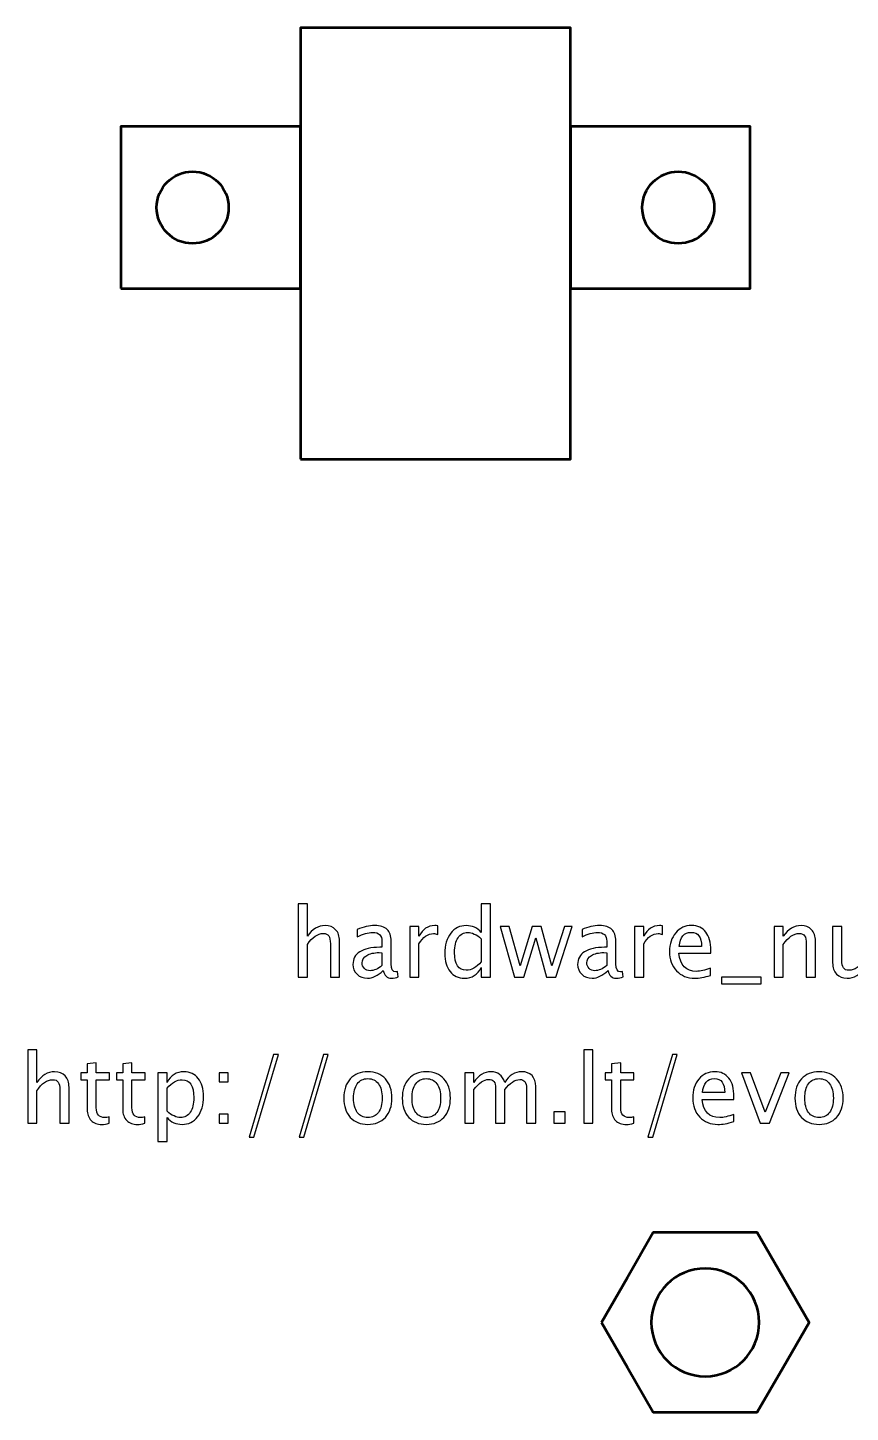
# Model space of a CAD drawing. Header units: centimetres. Extents: x -27.7 to 27.6, y -20.2 to 43.3.
# Drawn here: x -3.77 to 0.81, y 19 to 26.7 of the extents above; entities that cross this region are included whole.
import ezdxf

# ---------------------------------------------------------------- set-up
doc = ezdxf.new("R2010")
doc.units = ezdxf.units.CM
doc.header["$MEASUREMENT"] = 0
doc.layers.add('Layer 1', color=7, linetype='Continuous')

msp = doc.modelspace()

# ---------------------------------------------------------------- linework, layer by layer
at = {"layer": 'Layer 1', "lineweight": 53}
for points in [[(-2.25, 24.3), (-0.75, 24.3), (-0.75, 26.7), (-2.25, 26.7), (-2.25, 24.3)], [(-3.25, 25.25), (-2.25, 25.25), (-2.25, 26.15), (-3.25, 26.15), (-3.25, 25.25)], [(-0.75, 25.25), (0.25, 25.25), (0.25, 26.15), (-0.75, 26.15), (-0.75, 25.25)]]:
    msp.add_lwpolyline(points, close=True, dxfattribs=at)
for centre in [(-2.84995, 25.69995), (-0.14995, 25.69995)]:
    msp.add_ellipse(centre, major_axis=(0, 0.20005), ratio=1, dxfattribs=at)
at = {"layer": 'Layer 1'}
for points, knots in [([(-2.26297, 21.42044), (-2.26297, 21.42044), (-2.26297, 21.82843), (-2.26297, 21.82843), (-2.26297, 21.82843), (-2.26297, 21.82843), (-2.21217, 21.82843), (-2.21217, 21.82843), (-2.21217, 21.82843), (-2.21217, 21.82843), (-2.21217, 21.64789), (-2.21217, 21.64789), (-2.21217, 21.64789), (-2.18527, 21.68714), (-2.15228, 21.70672), (-2.1133, 21.70672), (-2.1133, 21.70672), (-2.08878, 21.70672), (-2.06929, 21.69905), (-2.05492, 21.68361), (-2.05492, 21.68361), (-2.04054, 21.66827), (-2.03331, 21.64754), (-2.03331, 21.62161), (-2.03331, 21.62161), (-2.03331, 21.62161), (-2.03331, 21.42044), (-2.03331, 21.42044), (-2.03331, 21.42044), (-2.03331, 21.42044), (-2.08411, 21.42044), (-2.08411, 21.42044), (-2.08411, 21.42044), (-2.08411, 21.42044), (-2.08411, 21.60503), (-2.08411, 21.60503), (-2.08411, 21.60503), (-2.08411, 21.62585), (-2.0872, 21.64066), (-2.09328, 21.64948), (-2.09328, 21.64948), (-2.09946, 21.65839), (-2.1096, 21.6628), (-2.1238, 21.6628), (-2.1238, 21.6628), (-2.15502, 21.6628), (-2.18448, 21.64243), (-2.21217, 21.60168), (-2.21217, 21.60168), (-2.21217, 21.60168), (-2.21217, 21.42044), (-2.21217, 21.42044), (-2.21217, 21.42044), (-2.21217, 21.42044), (-2.26297, 21.42044), (-2.26297, 21.42044)], [0, 0, 0, 0, 0.0666667, 0.0666667, 0.0666667, 0.0666667, 0.1333333, 0.1333333, 0.1333333, 0.1333333, 0.2, 0.2, 0.2, 0.2, 0.2666667, 0.2666667, 0.2666667, 0.2666667, 0.3333333, 0.3333333, 0.3333333, 0.3333333, 0.4, 0.4, 0.4, 0.4, 0.4666667, 0.4666667, 0.4666667, 0.4666667, 0.5333333, 0.5333333, 0.5333333, 0.5333333, 0.6, 0.6, 0.6, 0.6, 0.6666667, 0.6666667, 0.6666667, 0.6666667, 0.7333333, 0.7333333, 0.7333333, 0.7333333, 0.8, 0.8, 0.8, 0.8, 0.8666667, 0.8666667, 0.8666667, 0.8666667, 1, 1, 1, 1]), ([(-1.24537, 21.42044), (-1.24537, 21.42044), (-1.24537, 21.47309), (-1.24537, 21.47309), (-1.24537, 21.47309), (-1.2661, 21.43376), (-1.29732, 21.41409), (-1.33904, 21.41409), (-1.33904, 21.41409), (-1.3729, 21.41409), (-1.39954, 21.42635), (-1.41894, 21.45096), (-1.41894, 21.45096), (-1.43834, 21.47556), (-1.44804, 21.50916), (-1.44804, 21.55176), (-1.44804, 21.55176), (-1.44804, 21.59833), (-1.43702, 21.63581), (-1.41506, 21.66421), (-1.41506, 21.66421), (-1.39301, 21.69252), (-1.36408, 21.70672), (-1.32819, 21.70672), (-1.32819, 21.70672), (-1.29494, 21.70672), (-1.26725, 21.69402), (-1.24537, 21.66853), (-1.24537, 21.66853), (-1.24537, 21.66853), (-1.24537, 21.82843), (-1.24537, 21.82843), (-1.24537, 21.82843), (-1.24537, 21.82843), (-1.19457, 21.82843), (-1.19457, 21.82843), (-1.19457, 21.82843), (-1.19457, 21.82843), (-1.19457, 21.42044), (-1.19457, 21.42044), (-1.19457, 21.42044), (-1.19457, 21.42044), (-1.24537, 21.42044), (-1.24537, 21.42044)], [0, 0, 0, 0, 0.0833333, 0.0833333, 0.0833333, 0.0833333, 0.1666667, 0.1666667, 0.1666667, 0.1666667, 0.25, 0.25, 0.25, 0.25, 0.3333333, 0.3333333, 0.3333333, 0.3333333, 0.4166667, 0.4166667, 0.4166667, 0.4166667, 0.5, 0.5, 0.5, 0.5, 0.5833333, 0.5833333, 0.5833333, 0.5833333, 0.6666667, 0.6666667, 0.6666667, 0.6666667, 0.75, 0.75, 0.75, 0.75, 0.8333333, 0.8333333, 0.8333333, 0.8333333, 1, 1, 1, 1]), ([(-1.78998, 21.45616), (-1.82049, 21.42811), (-1.84986, 21.41409), (-1.87808, 21.41409), (-1.87808, 21.41409), (-1.90128, 21.41409), (-1.92059, 21.42132), (-1.93585, 21.43587), (-1.93585, 21.43587), (-1.9512, 21.45043), (-1.95887, 21.46877), (-1.95887, 21.49091), (-1.95887, 21.49091), (-1.95887, 21.52151), (-1.946, 21.54506), (-1.92024, 21.56146), (-1.92024, 21.56146), (-1.89449, 21.57787), (-1.85754, 21.58607), (-1.80938, 21.58607), (-1.80938, 21.58607), (-1.80938, 21.58607), (-1.79747, 21.58607), (-1.79747, 21.58607), (-1.79747, 21.58607), (-1.79747, 21.58607), (-1.79747, 21.61985), (-1.79747, 21.61985), (-1.79747, 21.61985), (-1.79747, 21.65239), (-1.81441, 21.66862), (-1.84836, 21.66862), (-1.84836, 21.66862), (-1.87465, 21.66862), (-1.9034, 21.66033), (-1.93453, 21.64375), (-1.93453, 21.64375), (-1.93453, 21.64375), (-1.93453, 21.68555), (-1.93453, 21.68555), (-1.93453, 21.68555), (-1.90031, 21.69967), (-1.86803, 21.70672), (-1.83778, 21.70672), (-1.83778, 21.70672), (-1.80665, 21.70672), (-1.78363, 21.69967), (-1.7689, 21.68547), (-1.7689, 21.68547), (-1.75408, 21.67127), (-1.74667, 21.64939), (-1.74667, 21.61985), (-1.74667, 21.61985), (-1.74667, 21.61985), (-1.74667, 21.49311), (-1.74667, 21.49311), (-1.74667, 21.49311), (-1.74667, 21.4641), (-1.73777, 21.44954), (-1.71986, 21.44954), (-1.71986, 21.44954), (-1.71766, 21.44954), (-1.71439, 21.4499), (-1.71007, 21.4506), (-1.71007, 21.4506), (-1.71007, 21.4506), (-1.70646, 21.42238), (-1.70646, 21.42238), (-1.70646, 21.42238), (-1.71801, 21.41682), (-1.73071, 21.41409), (-1.74465, 21.41409), (-1.74465, 21.41409), (-1.76837, 21.41409), (-1.78345, 21.42811), (-1.78998, 21.45616)], [0, 0, 0, 0, 0.05, 0.05, 0.05, 0.05, 0.1, 0.1, 0.1, 0.1, 0.15, 0.15, 0.15, 0.15, 0.2, 0.2, 0.2, 0.2, 0.25, 0.25, 0.25, 0.25, 0.3, 0.3, 0.3, 0.3, 0.35, 0.35, 0.35, 0.35, 0.4, 0.4, 0.4, 0.4, 0.45, 0.45, 0.45, 0.45, 0.5, 0.5, 0.5, 0.5, 0.55, 0.55, 0.55, 0.55, 0.6, 0.6, 0.6, 0.6, 0.65, 0.65, 0.65, 0.65, 0.7, 0.7, 0.7, 0.7, 0.75, 0.75, 0.75, 0.75, 0.8, 0.8, 0.8, 0.8, 0.85, 0.85, 0.85, 0.85, 0.9, 0.9, 0.9, 0.9, 1, 1, 1, 1]), ([(-1.64234, 21.42044), (-1.64234, 21.42044), (-1.64234, 21.7009), (-1.64234, 21.7009), (-1.64234, 21.7009), (-1.64234, 21.7009), (-1.59154, 21.7009), (-1.59154, 21.7009), (-1.59154, 21.7009), (-1.59154, 21.7009), (-1.59154, 21.64789), (-1.59154, 21.64789), (-1.59154, 21.64789), (-1.57134, 21.68714), (-1.54206, 21.70672), (-1.50361, 21.70672), (-1.50361, 21.70672), (-1.49841, 21.70672), (-1.49294, 21.70628), (-1.48729, 21.7054), (-1.48729, 21.7054), (-1.48729, 21.7054), (-1.48729, 21.65786), (-1.48729, 21.65786), (-1.48729, 21.65786), (-1.49611, 21.66077), (-1.50387, 21.66227), (-1.51058, 21.66227), (-1.51058, 21.66227), (-1.54286, 21.66227), (-1.56984, 21.64322), (-1.59154, 21.60503), (-1.59154, 21.60503), (-1.59154, 21.60503), (-1.59154, 21.42044), (-1.59154, 21.42044), (-1.59154, 21.42044), (-1.59154, 21.42044), (-1.64234, 21.42044), (-1.64234, 21.42044)], [0, 0, 0, 0, 0.0909091, 0.0909091, 0.0909091, 0.0909091, 0.1818182, 0.1818182, 0.1818182, 0.1818182, 0.2727273, 0.2727273, 0.2727273, 0.2727273, 0.3636364, 0.3636364, 0.3636364, 0.3636364, 0.4545455, 0.4545455, 0.4545455, 0.4545455, 0.5454545, 0.5454545, 0.5454545, 0.5454545, 0.6363636, 0.6363636, 0.6363636, 0.6363636, 0.7272727, 0.7272727, 0.7272727, 0.7272727, 0.8181818, 0.8181818, 0.8181818, 0.8181818, 1, 1, 1, 1]), ([(-1.24537, 21.63378), (-1.27174, 21.65698), (-1.2967, 21.66862), (-1.32034, 21.66862), (-1.32034, 21.66862), (-1.34362, 21.66862), (-1.36161, 21.65892), (-1.3744, 21.63943), (-1.3744, 21.63943), (-1.38719, 21.62003), (-1.39354, 21.59251), (-1.39354, 21.55688), (-1.39354, 21.55688), (-1.39354, 21.49135), (-1.37184, 21.45854), (-1.32836, 21.45854), (-1.32836, 21.45854), (-1.30014, 21.45854), (-1.27245, 21.47397), (-1.24537, 21.50475), (-1.24537, 21.50475), (-1.24537, 21.50475), (-1.24537, 21.63378), (-1.24537, 21.63378)], [0, 0, 0, 0, 0.1428571, 0.1428571, 0.1428571, 0.1428571, 0.2857143, 0.2857143, 0.2857143, 0.2857143, 0.4285714, 0.4285714, 0.4285714, 0.4285714, 0.5714286, 0.5714286, 0.5714286, 0.5714286, 0.7142857, 0.7142857, 0.7142857, 0.7142857, 1, 1, 1, 1]), ([(-1.05999, 21.42044), (-1.05999, 21.42044), (-1.14042, 21.7009), (-1.14042, 21.7009), (-1.14042, 21.7009), (-1.14042, 21.7009), (-1.09086, 21.7009), (-1.09086, 21.7009), (-1.09086, 21.7009), (-1.09086, 21.7009), (-1.02921, 21.48315), (-1.02921, 21.48315), (-1.02921, 21.48315), (-1.02921, 21.48315), (-0.96271, 21.7009), (-0.96271, 21.7009), (-0.96271, 21.7009), (-0.96271, 21.7009), (-0.91191, 21.7009), (-0.91191, 21.7009), (-0.91191, 21.7009), (-0.91191, 21.7009), (-0.85344, 21.4835), (-0.85344, 21.4835), (-0.85344, 21.4835), (-0.85344, 21.4835), (-0.78271, 21.7009), (-0.78271, 21.7009), (-0.78271, 21.7009), (-0.78271, 21.7009), (-0.73931, 21.7009), (-0.73931, 21.7009), (-0.73931, 21.7009), (-0.73931, 21.7009), (-0.83086, 21.42044), (-0.83086, 21.42044), (-0.83086, 21.42044), (-0.83086, 21.42044), (-0.88166, 21.42044), (-0.88166, 21.42044), (-0.88166, 21.42044), (-0.88166, 21.42044), (-0.94181, 21.63916), (-0.94181, 21.63916), (-0.94181, 21.63916), (-0.94181, 21.63916), (-1.00919, 21.42044), (-1.00919, 21.42044), (-1.00919, 21.42044), (-1.00919, 21.42044), (-1.05999, 21.42044), (-1.05999, 21.42044)], [0, 0, 0, 0, 0.0714286, 0.0714286, 0.0714286, 0.0714286, 0.1428571, 0.1428571, 0.1428571, 0.1428571, 0.2142857, 0.2142857, 0.2142857, 0.2142857, 0.2857143, 0.2857143, 0.2857143, 0.2857143, 0.3571429, 0.3571429, 0.3571429, 0.3571429, 0.4285714, 0.4285714, 0.4285714, 0.4285714, 0.5, 0.5, 0.5, 0.5, 0.5714286, 0.5714286, 0.5714286, 0.5714286, 0.6428571, 0.6428571, 0.6428571, 0.6428571, 0.7142857, 0.7142857, 0.7142857, 0.7142857, 0.7857143, 0.7857143, 0.7857143, 0.7857143, 0.8571429, 0.8571429, 0.8571429, 0.8571429, 1, 1, 1, 1]), ([(-0.54052, 21.45616), (-0.57103, 21.42811), (-0.6004, 21.41409), (-0.62862, 21.41409), (-0.62862, 21.41409), (-0.65182, 21.41409), (-0.67113, 21.42132), (-0.68639, 21.43587), (-0.68639, 21.43587), (-0.70174, 21.45043), (-0.70941, 21.46877), (-0.70941, 21.49091), (-0.70941, 21.49091), (-0.70941, 21.52151), (-0.69654, 21.54506), (-0.67078, 21.56146), (-0.67078, 21.56146), (-0.64503, 21.57787), (-0.60808, 21.58607), (-0.55992, 21.58607), (-0.55992, 21.58607), (-0.55992, 21.58607), (-0.54801, 21.58607), (-0.54801, 21.58607), (-0.54801, 21.58607), (-0.54801, 21.58607), (-0.54801, 21.61985), (-0.54801, 21.61985), (-0.54801, 21.61985), (-0.54801, 21.65239), (-0.56495, 21.66862), (-0.5989, 21.66862), (-0.5989, 21.66862), (-0.62519, 21.66862), (-0.65394, 21.66033), (-0.68507, 21.64375), (-0.68507, 21.64375), (-0.68507, 21.64375), (-0.68507, 21.68555), (-0.68507, 21.68555), (-0.68507, 21.68555), (-0.65085, 21.69967), (-0.61857, 21.70672), (-0.58832, 21.70672), (-0.58832, 21.70672), (-0.55719, 21.70672), (-0.53417, 21.69967), (-0.51944, 21.68547), (-0.51944, 21.68547), (-0.50462, 21.67127), (-0.49721, 21.64939), (-0.49721, 21.61985), (-0.49721, 21.61985), (-0.49721, 21.61985), (-0.49721, 21.49311), (-0.49721, 21.49311), (-0.49721, 21.49311), (-0.49721, 21.4641), (-0.48831, 21.44954), (-0.4704, 21.44954), (-0.4704, 21.44954), (-0.4682, 21.44954), (-0.46493, 21.4499), (-0.46061, 21.4506), (-0.46061, 21.4506), (-0.46061, 21.4506), (-0.457, 21.42238), (-0.457, 21.42238), (-0.457, 21.42238), (-0.46855, 21.41682), (-0.48125, 21.41409), (-0.49519, 21.41409), (-0.49519, 21.41409), (-0.51891, 21.41409), (-0.53399, 21.42811), (-0.54052, 21.45616)], [0, 0, 0, 0, 0.05, 0.05, 0.05, 0.05, 0.1, 0.1, 0.1, 0.1, 0.15, 0.15, 0.15, 0.15, 0.2, 0.2, 0.2, 0.2, 0.25, 0.25, 0.25, 0.25, 0.3, 0.3, 0.3, 0.3, 0.35, 0.35, 0.35, 0.35, 0.4, 0.4, 0.4, 0.4, 0.45, 0.45, 0.45, 0.45, 0.5, 0.5, 0.5, 0.5, 0.55, 0.55, 0.55, 0.55, 0.6, 0.6, 0.6, 0.6, 0.65, 0.65, 0.65, 0.65, 0.7, 0.7, 0.7, 0.7, 0.75, 0.75, 0.75, 0.75, 0.8, 0.8, 0.8, 0.8, 0.85, 0.85, 0.85, 0.85, 0.9, 0.9, 0.9, 0.9, 1, 1, 1, 1]), ([(-0.39288, 21.42044), (-0.39288, 21.42044), (-0.39288, 21.7009), (-0.39288, 21.7009), (-0.39288, 21.7009), (-0.39288, 21.7009), (-0.34208, 21.7009), (-0.34208, 21.7009), (-0.34208, 21.7009), (-0.34208, 21.7009), (-0.34208, 21.64789), (-0.34208, 21.64789), (-0.34208, 21.64789), (-0.32188, 21.68714), (-0.2926, 21.70672), (-0.25415, 21.70672), (-0.25415, 21.70672), (-0.24895, 21.70672), (-0.24348, 21.70628), (-0.23783, 21.7054), (-0.23783, 21.7054), (-0.23783, 21.7054), (-0.23783, 21.65786), (-0.23783, 21.65786), (-0.23783, 21.65786), (-0.24665, 21.66077), (-0.25441, 21.66227), (-0.26112, 21.66227), (-0.26112, 21.66227), (-0.2934, 21.66227), (-0.32038, 21.64322), (-0.34208, 21.60503), (-0.34208, 21.60503), (-0.34208, 21.60503), (-0.34208, 21.42044), (-0.34208, 21.42044), (-0.34208, 21.42044), (-0.34208, 21.42044), (-0.39288, 21.42044), (-0.39288, 21.42044)], [0, 0, 0, 0, 0.0909091, 0.0909091, 0.0909091, 0.0909091, 0.1818182, 0.1818182, 0.1818182, 0.1818182, 0.2727273, 0.2727273, 0.2727273, 0.2727273, 0.3636364, 0.3636364, 0.3636364, 0.3636364, 0.4545455, 0.4545455, 0.4545455, 0.4545455, 0.5454545, 0.5454545, 0.5454545, 0.5454545, 0.6363636, 0.6363636, 0.6363636, 0.6363636, 0.7272727, 0.7272727, 0.7272727, 0.7272727, 0.8181818, 0.8181818, 0.8181818, 0.8181818, 1, 1, 1, 1]), ([(0.02949, 21.42944), (-0.00464, 21.41921), (-0.03384, 21.41409), (-0.05818, 21.41409), (-0.05818, 21.41409), (-0.09972, 21.41409), (-0.1335, 21.42785), (-0.15951, 21.45528), (-0.15951, 21.45528), (-0.18553, 21.48271), (-0.19858, 21.51825), (-0.19858, 21.56199), (-0.19858, 21.56199), (-0.19858, 21.60441), (-0.18712, 21.63925), (-0.1641, 21.6665), (-0.1641, 21.6665), (-0.14108, 21.69367), (-0.11162, 21.70725), (-0.07573, 21.70725), (-0.07573, 21.70725), (-0.04177, 21.70725), (-0.01549, 21.69517), (0.00303, 21.671), (0.00303, 21.671), (0.02155, 21.64684), (0.03081, 21.61262), (0.03081, 21.56825), (0.03081, 21.56825), (0.03081, 21.56825), (0.03055, 21.55273), (0.03055, 21.55273), (0.03055, 21.55273), (0.03055, 21.55273), (-0.14673, 21.55273), (-0.14673, 21.55273), (-0.14673, 21.55273), (-0.13932, 21.4857), (-0.1066, 21.45219), (-0.04865, 21.45219), (-0.04865, 21.45219), (-0.0274, 21.45219), (-0.00138, 21.45819), (0.02949, 21.47018), (0.02949, 21.47018), (0.02949, 21.47018), (0.02949, 21.42944), (0.02949, 21.42944)], [0, 0, 0, 0, 0.0769231, 0.0769231, 0.0769231, 0.0769231, 0.1538462, 0.1538462, 0.1538462, 0.1538462, 0.2307692, 0.2307692, 0.2307692, 0.2307692, 0.3076923, 0.3076923, 0.3076923, 0.3076923, 0.3846154, 0.3846154, 0.3846154, 0.3846154, 0.4615385, 0.4615385, 0.4615385, 0.4615385, 0.5384615, 0.5384615, 0.5384615, 0.5384615, 0.6153846, 0.6153846, 0.6153846, 0.6153846, 0.6923077, 0.6923077, 0.6923077, 0.6923077, 0.7692308, 0.7692308, 0.7692308, 0.7692308, 0.8461538, 0.8461538, 0.8461538, 0.8461538, 1, 1, 1, 1]), ([(-0.14408, 21.59083), (-0.14408, 21.59083), (-0.02025, 21.59083), (-0.02025, 21.59083), (-0.02025, 21.59083), (-0.02025, 21.64304), (-0.03975, 21.66915), (-0.07864, 21.66915), (-0.07864, 21.66915), (-0.1178, 21.66915), (-0.13958, 21.64304), (-0.14408, 21.59083)], [0, 0, 0, 0, 0.25, 0.25, 0.25, 0.25, 0.5, 0.5, 0.5, 0.5, 1, 1, 1, 1]), ([(0.38307, 21.42044), (0.38307, 21.42044), (0.38307, 21.7009), (0.38307, 21.7009), (0.38307, 21.7009), (0.38307, 21.7009), (0.43387, 21.7009), (0.43387, 21.7009), (0.43387, 21.7009), (0.43387, 21.7009), (0.43387, 21.64789), (0.43387, 21.64789), (0.43387, 21.64789), (0.46077, 21.68714), (0.49376, 21.70672), (0.53274, 21.70672), (0.53274, 21.70672), (0.55726, 21.70672), (0.57675, 21.69905), (0.59112, 21.68361), (0.59112, 21.68361), (0.6055, 21.66827), (0.61273, 21.64754), (0.61273, 21.62161), (0.61273, 21.62161), (0.61273, 21.62161), (0.61273, 21.42044), (0.61273, 21.42044), (0.61273, 21.42044), (0.61273, 21.42044), (0.56193, 21.42044), (0.56193, 21.42044), (0.56193, 21.42044), (0.56193, 21.42044), (0.56193, 21.60503), (0.56193, 21.60503), (0.56193, 21.60503), (0.56193, 21.62585), (0.55884, 21.64066), (0.55276, 21.64948), (0.55276, 21.64948), (0.54658, 21.65839), (0.53644, 21.6628), (0.52224, 21.6628), (0.52224, 21.6628), (0.49102, 21.6628), (0.46156, 21.64243), (0.43387, 21.60168), (0.43387, 21.60168), (0.43387, 21.60168), (0.43387, 21.42044), (0.43387, 21.42044), (0.43387, 21.42044), (0.43387, 21.42044), (0.38307, 21.42044), (0.38307, 21.42044)], [0, 0, 0, 0, 0.0666667, 0.0666667, 0.0666667, 0.0666667, 0.1333333, 0.1333333, 0.1333333, 0.1333333, 0.2, 0.2, 0.2, 0.2, 0.2666667, 0.2666667, 0.2666667, 0.2666667, 0.3333333, 0.3333333, 0.3333333, 0.3333333, 0.4, 0.4, 0.4, 0.4, 0.4666667, 0.4666667, 0.4666667, 0.4666667, 0.5333333, 0.5333333, 0.5333333, 0.5333333, 0.6, 0.6, 0.6, 0.6, 0.6666667, 0.6666667, 0.6666667, 0.6666667, 0.7333333, 0.7333333, 0.7333333, 0.7333333, 0.8, 0.8, 0.8, 0.8, 0.8666667, 0.8666667, 0.8666667, 0.8666667, 1, 1, 1, 1]), ([(0.88719, 21.42044), (0.88719, 21.42044), (0.88719, 21.47318), (0.88719, 21.47318), (0.88719, 21.47318), (0.86012, 21.43376), (0.82722, 21.41409), (0.78859, 21.41409), (0.78859, 21.41409), (0.76407, 21.41409), (0.74458, 21.42176), (0.73012, 21.4372), (0.73012, 21.4372), (0.71557, 21.45263), (0.70834, 21.47336), (0.70834, 21.49955), (0.70834, 21.49955), (0.70834, 21.49955), (0.70834, 21.7009), (0.70834, 21.7009), (0.70834, 21.7009), (0.70834, 21.7009), (0.75914, 21.7009), (0.75914, 21.7009), (0.75914, 21.7009), (0.75914, 21.7009), (0.75914, 21.51613), (0.75914, 21.51613), (0.75914, 21.51613), (0.75914, 21.49505), (0.76222, 21.48015), (0.76831, 21.47133), (0.76831, 21.47133), (0.77448, 21.46242), (0.78471, 21.45801), (0.79909, 21.45801), (0.79909, 21.45801), (0.83013, 21.45801), (0.85959, 21.47838), (0.88719, 21.51922), (0.88719, 21.51922), (0.88719, 21.51922), (0.88719, 21.7009), (0.88719, 21.7009), (0.88719, 21.7009), (0.88719, 21.7009), (0.938, 21.7009), (0.938, 21.7009), (0.938, 21.7009), (0.938, 21.7009), (0.938, 21.42044), (0.938, 21.42044), (0.938, 21.42044), (0.938, 21.42044), (0.88719, 21.42044), (0.88719, 21.42044)], [0, 0, 0, 0, 0.0666667, 0.0666667, 0.0666667, 0.0666667, 0.1333333, 0.1333333, 0.1333333, 0.1333333, 0.2, 0.2, 0.2, 0.2, 0.2666667, 0.2666667, 0.2666667, 0.2666667, 0.3333333, 0.3333333, 0.3333333, 0.3333333, 0.4, 0.4, 0.4, 0.4, 0.4666667, 0.4666667, 0.4666667, 0.4666667, 0.5333333, 0.5333333, 0.5333333, 0.5333333, 0.6, 0.6, 0.6, 0.6, 0.6666667, 0.6666667, 0.6666667, 0.6666667, 0.7333333, 0.7333333, 0.7333333, 0.7333333, 0.8, 0.8, 0.8, 0.8, 0.8666667, 0.8666667, 0.8666667, 0.8666667, 1, 1, 1, 1]), ([(-1.79747, 21.48385), (-1.79747, 21.48385), (-1.79747, 21.55591), (-1.79747, 21.55591), (-1.79747, 21.55591), (-1.79747, 21.55591), (-1.81379, 21.55644), (-1.81379, 21.55644), (-1.81379, 21.55644), (-1.84201, 21.55644), (-1.86477, 21.55123), (-1.88214, 21.54083), (-1.88214, 21.54083), (-1.89943, 21.53033), (-1.90807, 21.51648), (-1.90807, 21.4992), (-1.90807, 21.4992), (-1.90807, 21.48712), (-1.90375, 21.47688), (-1.89519, 21.46851), (-1.89519, 21.46851), (-1.88655, 21.46013), (-1.87606, 21.45589), (-1.86362, 21.45589), (-1.86362, 21.45589), (-1.84245, 21.45589), (-1.82041, 21.46524), (-1.79747, 21.48385)], [0, 0, 0, 0, 0.125, 0.125, 0.125, 0.125, 0.25, 0.25, 0.25, 0.25, 0.375, 0.375, 0.375, 0.375, 0.5, 0.5, 0.5, 0.5, 0.625, 0.625, 0.625, 0.625, 0.75, 0.75, 0.75, 0.75, 1, 1, 1, 1]), ([(-0.54801, 21.48385), (-0.54801, 21.48385), (-0.54801, 21.55591), (-0.54801, 21.55591), (-0.54801, 21.55591), (-0.54801, 21.55591), (-0.56433, 21.55644), (-0.56433, 21.55644), (-0.56433, 21.55644), (-0.59255, 21.55644), (-0.61531, 21.55123), (-0.63268, 21.54083), (-0.63268, 21.54083), (-0.64997, 21.53033), (-0.65861, 21.51648), (-0.65861, 21.4992), (-0.65861, 21.4992), (-0.65861, 21.48712), (-0.65429, 21.47688), (-0.64573, 21.46851), (-0.64573, 21.46851), (-0.63709, 21.46013), (-0.6266, 21.45589), (-0.61416, 21.45589), (-0.61416, 21.45589), (-0.59299, 21.45589), (-0.57095, 21.46524), (-0.54801, 21.48385)], [0, 0, 0, 0, 0.125, 0.125, 0.125, 0.125, 0.25, 0.25, 0.25, 0.25, 0.375, 0.375, 0.375, 0.375, 0.5, 0.5, 0.5, 0.5, 0.625, 0.625, 0.625, 0.625, 0.75, 0.75, 0.75, 0.75, 1, 1, 1, 1]), ([(0.08991, 21.38234), (0.08991, 21.38234), (0.08991, 21.42044), (0.08991, 21.42044), (0.08991, 21.42044), (0.08991, 21.42044), (0.31004, 21.42044), (0.31004, 21.42044), (0.31004, 21.42044), (0.31004, 21.42044), (0.31004, 21.38234), (0.31004, 21.38234), (0.31004, 21.38234), (0.31004, 21.38234), (0.08991, 21.38234), (0.08991, 21.38234)], [0, 0, 0, 0, 0.2, 0.2, 0.2, 0.2, 0.4, 0.4, 0.4, 0.4, 0.6, 0.6, 0.6, 0.6, 1, 1, 1, 1]), ([(-3.76701, 20.60729), (-3.76701, 20.60729), (-3.76701, 21.01528), (-3.76701, 21.01528), (-3.76701, 21.01528), (-3.76701, 21.01528), (-3.71621, 21.01528), (-3.71621, 21.01528), (-3.71621, 21.01528), (-3.71621, 21.01528), (-3.71621, 20.83474), (-3.71621, 20.83474), (-3.71621, 20.83474), (-3.68931, 20.87399), (-3.65632, 20.89357), (-3.61734, 20.89357), (-3.61734, 20.89357), (-3.59282, 20.89357), (-3.57333, 20.8859), (-3.55896, 20.87046), (-3.55896, 20.87046), (-3.54458, 20.85512), (-3.53735, 20.83439), (-3.53735, 20.80846), (-3.53735, 20.80846), (-3.53735, 20.80846), (-3.53735, 20.60729), (-3.53735, 20.60729), (-3.53735, 20.60729), (-3.53735, 20.60729), (-3.58815, 20.60729), (-3.58815, 20.60729), (-3.58815, 20.60729), (-3.58815, 20.60729), (-3.58815, 20.79188), (-3.58815, 20.79188), (-3.58815, 20.79188), (-3.58815, 20.8127), (-3.59124, 20.82751), (-3.59732, 20.83633), (-3.59732, 20.83633), (-3.6035, 20.84524), (-3.61364, 20.84965), (-3.62784, 20.84965), (-3.62784, 20.84965), (-3.65906, 20.84965), (-3.68852, 20.82928), (-3.71621, 20.78853), (-3.71621, 20.78853), (-3.71621, 20.78853), (-3.71621, 20.60729), (-3.71621, 20.60729), (-3.71621, 20.60729), (-3.71621, 20.60729), (-3.76701, 20.60729), (-3.76701, 20.60729)], [0, 0, 0, 0, 0.0666667, 0.0666667, 0.0666667, 0.0666667, 0.1333333, 0.1333333, 0.1333333, 0.1333333, 0.2, 0.2, 0.2, 0.2, 0.2666667, 0.2666667, 0.2666667, 0.2666667, 0.3333333, 0.3333333, 0.3333333, 0.3333333, 0.4, 0.4, 0.4, 0.4, 0.4666667, 0.4666667, 0.4666667, 0.4666667, 0.5333333, 0.5333333, 0.5333333, 0.5333333, 0.6, 0.6, 0.6, 0.6, 0.6666667, 0.6666667, 0.6666667, 0.6666667, 0.7333333, 0.7333333, 0.7333333, 0.7333333, 0.8, 0.8, 0.8, 0.8, 0.8666667, 0.8666667, 0.8666667, 0.8666667, 1, 1, 1, 1]), ([(-2.53599, 20.53056), (-2.53599, 20.53056), (-2.3999, 20.98988), (-2.3999, 20.98988), (-2.3999, 20.98988), (-2.3999, 20.98988), (-2.37301, 20.98988), (-2.37301, 20.98988), (-2.37301, 20.98988), (-2.37301, 20.98988), (-2.50909, 20.53056), (-2.50909, 20.53056), (-2.50909, 20.53056), (-2.50909, 20.53056), (-2.53599, 20.53056), (-2.53599, 20.53056)], [0, 0, 0, 0, 0.2, 0.2, 0.2, 0.2, 0.4, 0.4, 0.4, 0.4, 0.6, 0.6, 0.6, 0.6, 1, 1, 1, 1]), ([(-2.25853, 20.53056), (-2.25853, 20.53056), (-2.12244, 20.98988), (-2.12244, 20.98988), (-2.12244, 20.98988), (-2.12244, 20.98988), (-2.09555, 20.98988), (-2.09555, 20.98988), (-2.09555, 20.98988), (-2.09555, 20.98988), (-2.23163, 20.53056), (-2.23163, 20.53056), (-2.23163, 20.53056), (-2.23163, 20.53056), (-2.25853, 20.53056), (-2.25853, 20.53056)], [0, 0, 0, 0, 0.2, 0.2, 0.2, 0.2, 0.4, 0.4, 0.4, 0.4, 0.6, 0.6, 0.6, 0.6, 1, 1, 1, 1]), ([(-0.67578, 20.60729), (-0.67578, 20.60729), (-0.67578, 21.01528), (-0.67578, 21.01528), (-0.67578, 21.01528), (-0.67578, 21.01528), (-0.62498, 21.01528), (-0.62498, 21.01528), (-0.62498, 21.01528), (-0.62498, 21.01528), (-0.62498, 20.60729), (-0.62498, 20.60729), (-0.62498, 20.60729), (-0.62498, 20.60729), (-0.67578, 20.60729), (-0.67578, 20.60729)], [0, 0, 0, 0, 0.2, 0.2, 0.2, 0.2, 0.4, 0.4, 0.4, 0.4, 0.6, 0.6, 0.6, 0.6, 1, 1, 1, 1]), ([(-0.31859, 20.53056), (-0.31859, 20.53056), (-0.1825, 20.98988), (-0.1825, 20.98988), (-0.1825, 20.98988), (-0.1825, 20.98988), (-0.15561, 20.98988), (-0.15561, 20.98988), (-0.15561, 20.98988), (-0.15561, 20.98988), (-0.29169, 20.53056), (-0.29169, 20.53056), (-0.29169, 20.53056), (-0.29169, 20.53056), (-0.31859, 20.53056), (-0.31859, 20.53056)], [0, 0, 0, 0, 0.2, 0.2, 0.2, 0.2, 0.4, 0.4, 0.4, 0.4, 0.6, 0.6, 0.6, 0.6, 1, 1, 1, 1]), ([(-3.31316, 20.60738), (-3.32886, 20.60306), (-3.34253, 20.60094), (-3.35408, 20.60094), (-3.35408, 20.60094), (-3.38001, 20.60094), (-3.4002, 20.60835), (-3.41467, 20.62317), (-3.41467, 20.62317), (-3.42922, 20.63798), (-3.43645, 20.65853), (-3.43645, 20.6849), (-3.43645, 20.6849), (-3.43645, 20.6849), (-3.43645, 20.84965), (-3.43645, 20.84965), (-3.43645, 20.84965), (-3.43645, 20.84965), (-3.47155, 20.84965), (-3.47155, 20.84965), (-3.47155, 20.84965), (-3.47155, 20.84965), (-3.47155, 20.88775), (-3.47155, 20.88775), (-3.47155, 20.88775), (-3.47155, 20.88775), (-3.43645, 20.88775), (-3.43645, 20.88775), (-3.43645, 20.88775), (-3.43645, 20.88775), (-3.43645, 20.93846), (-3.43645, 20.93846), (-3.43645, 20.93846), (-3.43645, 20.93846), (-3.38565, 20.94331), (-3.38565, 20.94331), (-3.38565, 20.94331), (-3.38565, 20.94331), (-3.38565, 20.88775), (-3.38565, 20.88775), (-3.38565, 20.88775), (-3.38565, 20.88775), (-3.3121, 20.88775), (-3.3121, 20.88775), (-3.3121, 20.88775), (-3.3121, 20.88775), (-3.3121, 20.84965), (-3.3121, 20.84965), (-3.3121, 20.84965), (-3.3121, 20.84965), (-3.38565, 20.84965), (-3.38565, 20.84965), (-3.38565, 20.84965), (-3.38565, 20.84965), (-3.38565, 20.69407), (-3.38565, 20.69407), (-3.38565, 20.69407), (-3.38565, 20.65738), (-3.36969, 20.63904), (-3.33785, 20.63904), (-3.33785, 20.63904), (-3.33106, 20.63904), (-3.32286, 20.64019), (-3.31316, 20.64239), (-3.31316, 20.64239), (-3.31316, 20.64239), (-3.31316, 20.60738), (-3.31316, 20.60738)], [0, 0, 0, 0, 0.0555556, 0.0555556, 0.0555556, 0.0555556, 0.1111111, 0.1111111, 0.1111111, 0.1111111, 0.1666667, 0.1666667, 0.1666667, 0.1666667, 0.2222222, 0.2222222, 0.2222222, 0.2222222, 0.2777778, 0.2777778, 0.2777778, 0.2777778, 0.3333333, 0.3333333, 0.3333333, 0.3333333, 0.3888889, 0.3888889, 0.3888889, 0.3888889, 0.4444444, 0.4444444, 0.4444444, 0.4444444, 0.5, 0.5, 0.5, 0.5, 0.5555556, 0.5555556, 0.5555556, 0.5555556, 0.6111111, 0.6111111, 0.6111111, 0.6111111, 0.6666667, 0.6666667, 0.6666667, 0.6666667, 0.7222222, 0.7222222, 0.7222222, 0.7222222, 0.7777778, 0.7777778, 0.7777778, 0.7777778, 0.8333333, 0.8333333, 0.8333333, 0.8333333, 0.8888889, 0.8888889, 0.8888889, 0.8888889, 1, 1, 1, 1]), ([(-3.11525, 20.60738), (-3.13095, 20.60306), (-3.14462, 20.60094), (-3.15617, 20.60094), (-3.15617, 20.60094), (-3.1821, 20.60094), (-3.20229, 20.60835), (-3.21676, 20.62317), (-3.21676, 20.62317), (-3.23131, 20.63798), (-3.23854, 20.65853), (-3.23854, 20.6849), (-3.23854, 20.6849), (-3.23854, 20.6849), (-3.23854, 20.84965), (-3.23854, 20.84965), (-3.23854, 20.84965), (-3.23854, 20.84965), (-3.27364, 20.84965), (-3.27364, 20.84965), (-3.27364, 20.84965), (-3.27364, 20.84965), (-3.27364, 20.88775), (-3.27364, 20.88775), (-3.27364, 20.88775), (-3.27364, 20.88775), (-3.23854, 20.88775), (-3.23854, 20.88775), (-3.23854, 20.88775), (-3.23854, 20.88775), (-3.23854, 20.93846), (-3.23854, 20.93846), (-3.23854, 20.93846), (-3.23854, 20.93846), (-3.18774, 20.94331), (-3.18774, 20.94331), (-3.18774, 20.94331), (-3.18774, 20.94331), (-3.18774, 20.88775), (-3.18774, 20.88775), (-3.18774, 20.88775), (-3.18774, 20.88775), (-3.11419, 20.88775), (-3.11419, 20.88775), (-3.11419, 20.88775), (-3.11419, 20.88775), (-3.11419, 20.84965), (-3.11419, 20.84965), (-3.11419, 20.84965), (-3.11419, 20.84965), (-3.18774, 20.84965), (-3.18774, 20.84965), (-3.18774, 20.84965), (-3.18774, 20.84965), (-3.18774, 20.69407), (-3.18774, 20.69407), (-3.18774, 20.69407), (-3.18774, 20.65738), (-3.17178, 20.63904), (-3.13994, 20.63904), (-3.13994, 20.63904), (-3.13315, 20.63904), (-3.12495, 20.64019), (-3.11525, 20.64239), (-3.11525, 20.64239), (-3.11525, 20.64239), (-3.11525, 20.60738), (-3.11525, 20.60738)], [0, 0, 0, 0, 0.0555556, 0.0555556, 0.0555556, 0.0555556, 0.1111111, 0.1111111, 0.1111111, 0.1111111, 0.1666667, 0.1666667, 0.1666667, 0.1666667, 0.2222222, 0.2222222, 0.2222222, 0.2222222, 0.2777778, 0.2777778, 0.2777778, 0.2777778, 0.3333333, 0.3333333, 0.3333333, 0.3333333, 0.3888889, 0.3888889, 0.3888889, 0.3888889, 0.4444444, 0.4444444, 0.4444444, 0.4444444, 0.5, 0.5, 0.5, 0.5, 0.5555556, 0.5555556, 0.5555556, 0.5555556, 0.6111111, 0.6111111, 0.6111111, 0.6111111, 0.6666667, 0.6666667, 0.6666667, 0.6666667, 0.7222222, 0.7222222, 0.7222222, 0.7222222, 0.7777778, 0.7777778, 0.7777778, 0.7777778, 0.8333333, 0.8333333, 0.8333333, 0.8333333, 0.8888889, 0.8888889, 0.8888889, 0.8888889, 1, 1, 1, 1]), ([(-3.04275, 20.50516), (-3.04275, 20.50516), (-3.04275, 20.88775), (-3.04275, 20.88775), (-3.04275, 20.88775), (-3.04275, 20.88775), (-2.99195, 20.88775), (-2.99195, 20.88775), (-2.99195, 20.88775), (-2.99195, 20.88775), (-2.99195, 20.83474), (-2.99195, 20.83474), (-2.99195, 20.83474), (-2.97114, 20.87399), (-2.93983, 20.89357), (-2.89811, 20.89357), (-2.89811, 20.89357), (-2.86433, 20.89357), (-2.83778, 20.88131), (-2.81838, 20.85671), (-2.81838, 20.85671), (-2.79898, 20.8321), (-2.78928, 20.7985), (-2.78928, 20.7559), (-2.78928, 20.7559), (-2.78928, 20.70951), (-2.8003, 20.67203), (-2.82226, 20.64363), (-2.82226, 20.64363), (-2.84422, 20.61514), (-2.87315, 20.60094), (-2.90896, 20.60094), (-2.90896, 20.60094), (-2.94221, 20.60094), (-2.9699, 20.61364), (-2.99195, 20.63913), (-2.99195, 20.63913), (-2.99195, 20.63913), (-2.99195, 20.50516), (-2.99195, 20.50516), (-2.99195, 20.50516), (-2.99195, 20.50516), (-3.04275, 20.50516), (-3.04275, 20.50516)], [0, 0, 0, 0, 0.0833333, 0.0833333, 0.0833333, 0.0833333, 0.1666667, 0.1666667, 0.1666667, 0.1666667, 0.25, 0.25, 0.25, 0.25, 0.3333333, 0.3333333, 0.3333333, 0.3333333, 0.4166667, 0.4166667, 0.4166667, 0.4166667, 0.5, 0.5, 0.5, 0.5, 0.5833333, 0.5833333, 0.5833333, 0.5833333, 0.6666667, 0.6666667, 0.6666667, 0.6666667, 0.75, 0.75, 0.75, 0.75, 0.8333333, 0.8333333, 0.8333333, 0.8333333, 1, 1, 1, 1]), ([(-2.70232, 20.83695), (-2.70232, 20.83695), (-2.70232, 20.88775), (-2.70232, 20.88775), (-2.70232, 20.88775), (-2.70232, 20.88775), (-2.65152, 20.88775), (-2.65152, 20.88775), (-2.65152, 20.88775), (-2.65152, 20.88775), (-2.65152, 20.83695), (-2.65152, 20.83695), (-2.65152, 20.83695), (-2.65152, 20.83695), (-2.70232, 20.83695), (-2.70232, 20.83695)], [0, 0, 0, 0, 0.2, 0.2, 0.2, 0.2, 0.4, 0.4, 0.4, 0.4, 0.6, 0.6, 0.6, 0.6, 1, 1, 1, 1]), ([(-1.87576, 20.60094), (-1.91695, 20.60094), (-1.94958, 20.61408), (-1.97357, 20.64036), (-1.97357, 20.64036), (-1.99765, 20.66665), (-2.00964, 20.70236), (-2.00964, 20.74743), (-2.00964, 20.74743), (-2.00964, 20.79241), (-1.99765, 20.82804), (-1.97357, 20.85424), (-1.97357, 20.85424), (-1.94958, 20.88043), (-1.91695, 20.89357), (-1.87576, 20.89357), (-1.87576, 20.89357), (-1.83458, 20.89357), (-1.80195, 20.88043), (-1.77796, 20.85424), (-1.77796, 20.85424), (-1.75388, 20.82804), (-1.74188, 20.79241), (-1.74188, 20.74743), (-1.74188, 20.74743), (-1.74188, 20.70236), (-1.75388, 20.66665), (-1.77796, 20.64036), (-1.77796, 20.64036), (-1.80195, 20.61408), (-1.83458, 20.60094), (-1.87576, 20.60094)], [0, 0, 0, 0, 0.1111111, 0.1111111, 0.1111111, 0.1111111, 0.2222222, 0.2222222, 0.2222222, 0.2222222, 0.3333333, 0.3333333, 0.3333333, 0.3333333, 0.4444444, 0.4444444, 0.4444444, 0.4444444, 0.5555556, 0.5555556, 0.5555556, 0.5555556, 0.6666667, 0.6666667, 0.6666667, 0.6666667, 0.7777778, 0.7777778, 0.7777778, 0.7777778, 1, 1, 1, 1]), ([(-1.55067, 20.60094), (-1.59186, 20.60094), (-1.62449, 20.61408), (-1.64848, 20.64036), (-1.64848, 20.64036), (-1.67256, 20.66665), (-1.68455, 20.70236), (-1.68455, 20.74743), (-1.68455, 20.74743), (-1.68455, 20.79241), (-1.67256, 20.82804), (-1.64848, 20.85424), (-1.64848, 20.85424), (-1.62449, 20.88043), (-1.59186, 20.89357), (-1.55067, 20.89357), (-1.55067, 20.89357), (-1.50949, 20.89357), (-1.47686, 20.88043), (-1.45287, 20.85424), (-1.45287, 20.85424), (-1.42879, 20.82804), (-1.41679, 20.79241), (-1.41679, 20.74743), (-1.41679, 20.74743), (-1.41679, 20.70236), (-1.42879, 20.66665), (-1.45287, 20.64036), (-1.45287, 20.64036), (-1.47686, 20.61408), (-1.50949, 20.60094), (-1.55067, 20.60094)], [0, 0, 0, 0, 0.1111111, 0.1111111, 0.1111111, 0.1111111, 0.2222222, 0.2222222, 0.2222222, 0.2222222, 0.3333333, 0.3333333, 0.3333333, 0.3333333, 0.4444444, 0.4444444, 0.4444444, 0.4444444, 0.5555556, 0.5555556, 0.5555556, 0.5555556, 0.6666667, 0.6666667, 0.6666667, 0.6666667, 0.7777778, 0.7777778, 0.7777778, 0.7777778, 1, 1, 1, 1]), ([(-1.33724, 20.60729), (-1.33724, 20.60729), (-1.33724, 20.88775), (-1.33724, 20.88775), (-1.33724, 20.88775), (-1.33724, 20.88775), (-1.28644, 20.88775), (-1.28644, 20.88775), (-1.28644, 20.88775), (-1.28644, 20.88775), (-1.28644, 20.83474), (-1.28644, 20.83474), (-1.28644, 20.83474), (-1.26166, 20.87399), (-1.22991, 20.89357), (-1.19101, 20.89357), (-1.19101, 20.89357), (-1.15353, 20.89357), (-1.12804, 20.87399), (-1.11446, 20.83474), (-1.11446, 20.83474), (-1.09038, 20.87434), (-1.05898, 20.8941), (-1.02044, 20.8941), (-1.02044, 20.8941), (-0.99584, 20.8941), (-0.9767, 20.88687), (-0.96303, 20.87232), (-0.96303, 20.87232), (-0.94936, 20.85776), (-0.94248, 20.83739), (-0.94248, 20.8112), (-0.94248, 20.8112), (-0.94248, 20.8112), (-0.94248, 20.60729), (-0.94248, 20.60729), (-0.94248, 20.60729), (-0.94248, 20.60729), (-0.99328, 20.60729), (-0.99328, 20.60729), (-0.99328, 20.60729), (-0.99328, 20.60729), (-0.99328, 20.80282), (-0.99328, 20.80282), (-0.99328, 20.80282), (-0.99328, 20.83474), (-1.00598, 20.85071), (-1.03138, 20.85071), (-1.03138, 20.85071), (-1.05775, 20.85071), (-1.08544, 20.8321), (-1.11446, 20.79479), (-1.11446, 20.79479), (-1.11446, 20.79479), (-1.11446, 20.60729), (-1.11446, 20.60729), (-1.11446, 20.60729), (-1.11446, 20.60729), (-1.16526, 20.60729), (-1.16526, 20.60729), (-1.16526, 20.60729), (-1.16526, 20.60729), (-1.16526, 20.80299), (-1.16526, 20.80299), (-1.16526, 20.80299), (-1.16526, 20.83519), (-1.17814, 20.85124), (-1.20398, 20.85124), (-1.20398, 20.85124), (-1.22964, 20.85124), (-1.25716, 20.83254), (-1.28644, 20.79506), (-1.28644, 20.79506), (-1.28644, 20.79506), (-1.28644, 20.60729), (-1.28644, 20.60729), (-1.28644, 20.60729), (-1.28644, 20.60729), (-1.33724, 20.60729), (-1.33724, 20.60729)], [0, 0, 0, 0, 0.047619, 0.047619, 0.047619, 0.047619, 0.0952381, 0.0952381, 0.0952381, 0.0952381, 0.1428571, 0.1428571, 0.1428571, 0.1428571, 0.1904762, 0.1904762, 0.1904762, 0.1904762, 0.2380952, 0.2380952, 0.2380952, 0.2380952, 0.2857143, 0.2857143, 0.2857143, 0.2857143, 0.3333333, 0.3333333, 0.3333333, 0.3333333, 0.3809524, 0.3809524, 0.3809524, 0.3809524, 0.4285714, 0.4285714, 0.4285714, 0.4285714, 0.4761905, 0.4761905, 0.4761905, 0.4761905, 0.5238095, 0.5238095, 0.5238095, 0.5238095, 0.5714286, 0.5714286, 0.5714286, 0.5714286, 0.6190476, 0.6190476, 0.6190476, 0.6190476, 0.6666667, 0.6666667, 0.6666667, 0.6666667, 0.7142857, 0.7142857, 0.7142857, 0.7142857, 0.7619048, 0.7619048, 0.7619048, 0.7619048, 0.8095238, 0.8095238, 0.8095238, 0.8095238, 0.8571429, 0.8571429, 0.8571429, 0.8571429, 0.9047619, 0.9047619, 0.9047619, 0.9047619, 1, 1, 1, 1]), ([(-0.39744, 20.60738), (-0.41314, 20.60306), (-0.42681, 20.60094), (-0.43836, 20.60094), (-0.43836, 20.60094), (-0.46429, 20.60094), (-0.48448, 20.60835), (-0.49895, 20.62317), (-0.49895, 20.62317), (-0.5135, 20.63798), (-0.52073, 20.65853), (-0.52073, 20.6849), (-0.52073, 20.6849), (-0.52073, 20.6849), (-0.52073, 20.84965), (-0.52073, 20.84965), (-0.52073, 20.84965), (-0.52073, 20.84965), (-0.55583, 20.84965), (-0.55583, 20.84965), (-0.55583, 20.84965), (-0.55583, 20.84965), (-0.55583, 20.88775), (-0.55583, 20.88775), (-0.55583, 20.88775), (-0.55583, 20.88775), (-0.52073, 20.88775), (-0.52073, 20.88775), (-0.52073, 20.88775), (-0.52073, 20.88775), (-0.52073, 20.93846), (-0.52073, 20.93846), (-0.52073, 20.93846), (-0.52073, 20.93846), (-0.46993, 20.94331), (-0.46993, 20.94331), (-0.46993, 20.94331), (-0.46993, 20.94331), (-0.46993, 20.88775), (-0.46993, 20.88775), (-0.46993, 20.88775), (-0.46993, 20.88775), (-0.39638, 20.88775), (-0.39638, 20.88775), (-0.39638, 20.88775), (-0.39638, 20.88775), (-0.39638, 20.84965), (-0.39638, 20.84965), (-0.39638, 20.84965), (-0.39638, 20.84965), (-0.46993, 20.84965), (-0.46993, 20.84965), (-0.46993, 20.84965), (-0.46993, 20.84965), (-0.46993, 20.69407), (-0.46993, 20.69407), (-0.46993, 20.69407), (-0.46993, 20.65738), (-0.45397, 20.63904), (-0.42213, 20.63904), (-0.42213, 20.63904), (-0.41534, 20.63904), (-0.40714, 20.64019), (-0.39744, 20.64239), (-0.39744, 20.64239), (-0.39744, 20.64239), (-0.39744, 20.60738), (-0.39744, 20.60738)], [0, 0, 0, 0, 0.0555556, 0.0555556, 0.0555556, 0.0555556, 0.1111111, 0.1111111, 0.1111111, 0.1111111, 0.1666667, 0.1666667, 0.1666667, 0.1666667, 0.2222222, 0.2222222, 0.2222222, 0.2222222, 0.2777778, 0.2777778, 0.2777778, 0.2777778, 0.3333333, 0.3333333, 0.3333333, 0.3333333, 0.3888889, 0.3888889, 0.3888889, 0.3888889, 0.4444444, 0.4444444, 0.4444444, 0.4444444, 0.5, 0.5, 0.5, 0.5, 0.5555556, 0.5555556, 0.5555556, 0.5555556, 0.6111111, 0.6111111, 0.6111111, 0.6111111, 0.6666667, 0.6666667, 0.6666667, 0.6666667, 0.7222222, 0.7222222, 0.7222222, 0.7222222, 0.7777778, 0.7777778, 0.7777778, 0.7777778, 0.8333333, 0.8333333, 0.8333333, 0.8333333, 0.8888889, 0.8888889, 0.8888889, 0.8888889, 1, 1, 1, 1]), ([(0.15837, 20.61629), (0.12424, 20.60606), (0.09504, 20.60094), (0.0707, 20.60094), (0.0707, 20.60094), (0.02916, 20.60094), (-0.00462, 20.6147), (-0.03063, 20.64213), (-0.03063, 20.64213), (-0.05665, 20.66956), (-0.0697, 20.7051), (-0.0697, 20.74884), (-0.0697, 20.74884), (-0.0697, 20.79126), (-0.05824, 20.8261), (-0.03522, 20.85335), (-0.03522, 20.85335), (-0.0122, 20.88052), (0.01726, 20.8941), (0.05315, 20.8941), (0.05315, 20.8941), (0.08711, 20.8941), (0.11339, 20.88202), (0.13191, 20.85785), (0.13191, 20.85785), (0.15043, 20.83369), (0.15969, 20.79947), (0.15969, 20.7551), (0.15969, 20.7551), (0.15969, 20.7551), (0.15943, 20.73958), (0.15943, 20.73958), (0.15943, 20.73958), (0.15943, 20.73958), (-0.01785, 20.73958), (-0.01785, 20.73958), (-0.01785, 20.73958), (-0.01044, 20.67255), (0.02228, 20.63904), (0.08023, 20.63904), (0.08023, 20.63904), (0.10148, 20.63904), (0.1275, 20.64504), (0.15837, 20.65703), (0.15837, 20.65703), (0.15837, 20.65703), (0.15837, 20.61629), (0.15837, 20.61629)], [0, 0, 0, 0, 0.0769231, 0.0769231, 0.0769231, 0.0769231, 0.1538462, 0.1538462, 0.1538462, 0.1538462, 0.2307692, 0.2307692, 0.2307692, 0.2307692, 0.3076923, 0.3076923, 0.3076923, 0.3076923, 0.3846154, 0.3846154, 0.3846154, 0.3846154, 0.4615385, 0.4615385, 0.4615385, 0.4615385, 0.5384615, 0.5384615, 0.5384615, 0.5384615, 0.6153846, 0.6153846, 0.6153846, 0.6153846, 0.6923077, 0.6923077, 0.6923077, 0.6923077, 0.7692308, 0.7692308, 0.7692308, 0.7692308, 0.8461538, 0.8461538, 0.8461538, 0.8461538, 1, 1, 1, 1]), ([(0.30575, 20.60729), (0.30575, 20.60729), (0.20132, 20.88775), (0.20132, 20.88775), (0.20132, 20.88775), (0.20132, 20.88775), (0.25212, 20.88775), (0.25212, 20.88775), (0.25212, 20.88775), (0.25212, 20.88775), (0.33353, 20.66982), (0.33353, 20.66982), (0.33353, 20.66982), (0.33353, 20.66982), (0.41969, 20.88775), (0.41969, 20.88775), (0.41969, 20.88775), (0.41969, 20.88775), (0.4675, 20.88775), (0.4675, 20.88775), (0.4675, 20.88775), (0.4675, 20.88775), (0.35663, 20.60729), (0.35663, 20.60729), (0.35663, 20.60729), (0.35663, 20.60729), (0.30575, 20.60729), (0.30575, 20.60729)], [0, 0, 0, 0, 0.125, 0.125, 0.125, 0.125, 0.25, 0.25, 0.25, 0.25, 0.375, 0.375, 0.375, 0.375, 0.5, 0.5, 0.5, 0.5, 0.625, 0.625, 0.625, 0.625, 0.75, 0.75, 0.75, 0.75, 1, 1, 1, 1]), ([(0.63287, 20.60094), (0.59168, 20.60094), (0.55905, 20.61408), (0.53506, 20.64036), (0.53506, 20.64036), (0.51098, 20.66665), (0.49899, 20.70236), (0.49899, 20.74743), (0.49899, 20.74743), (0.49899, 20.79241), (0.51098, 20.82804), (0.53506, 20.85424), (0.53506, 20.85424), (0.55905, 20.88043), (0.59168, 20.89357), (0.63287, 20.89357), (0.63287, 20.89357), (0.67405, 20.89357), (0.70668, 20.88043), (0.73067, 20.85424), (0.73067, 20.85424), (0.75475, 20.82804), (0.76675, 20.79241), (0.76675, 20.74743), (0.76675, 20.74743), (0.76675, 20.70236), (0.75475, 20.66665), (0.73067, 20.64036), (0.73067, 20.64036), (0.70668, 20.61408), (0.67405, 20.60094), (0.63287, 20.60094)], [0, 0, 0, 0, 0.1111111, 0.1111111, 0.1111111, 0.1111111, 0.2222222, 0.2222222, 0.2222222, 0.2222222, 0.3333333, 0.3333333, 0.3333333, 0.3333333, 0.4444444, 0.4444444, 0.4444444, 0.4444444, 0.5555556, 0.5555556, 0.5555556, 0.5555556, 0.6666667, 0.6666667, 0.6666667, 0.6666667, 0.7777778, 0.7777778, 0.7777778, 0.7777778, 1, 1, 1, 1]), ([(-2.99195, 20.67414), (-2.96576, 20.65077), (-2.9408, 20.63904), (-2.91707, 20.63904), (-2.91707, 20.63904), (-2.8937, 20.63904), (-2.87562, 20.64883), (-2.86292, 20.66832), (-2.86292, 20.66832), (-2.85013, 20.68781), (-2.84378, 20.71524), (-2.84378, 20.7507), (-2.84378, 20.7507), (-2.84378, 20.81631), (-2.86548, 20.84912), (-2.90887, 20.84912), (-2.90887, 20.84912), (-2.93727, 20.84912), (-2.96496, 20.83377), (-2.99195, 20.80299), (-2.99195, 20.80299), (-2.99195, 20.80299), (-2.99195, 20.67414), (-2.99195, 20.67414)], [0, 0, 0, 0, 0.1428571, 0.1428571, 0.1428571, 0.1428571, 0.2857143, 0.2857143, 0.2857143, 0.2857143, 0.4285714, 0.4285714, 0.4285714, 0.4285714, 0.5714286, 0.5714286, 0.5714286, 0.5714286, 0.7142857, 0.7142857, 0.7142857, 0.7142857, 1, 1, 1, 1]), ([(-1.87585, 20.63904), (-1.85072, 20.63904), (-1.83114, 20.64848), (-1.8172, 20.66744), (-1.8172, 20.66744), (-1.80336, 20.68631), (-1.79639, 20.71304), (-1.79639, 20.74743), (-1.79639, 20.74743), (-1.79639, 20.78174), (-1.80336, 20.80837), (-1.8172, 20.82725), (-1.8172, 20.82725), (-1.83114, 20.84603), (-1.85072, 20.85547), (-1.87585, 20.85547), (-1.87585, 20.85547), (-1.90108, 20.85547), (-1.92066, 20.84603), (-1.93441, 20.82725), (-1.93441, 20.82725), (-1.94826, 20.80837), (-1.95514, 20.78174), (-1.95514, 20.74743), (-1.95514, 20.74743), (-1.95514, 20.71304), (-1.94826, 20.68631), (-1.93441, 20.66744), (-1.93441, 20.66744), (-1.92066, 20.64848), (-1.90108, 20.63904), (-1.87585, 20.63904)], [0, 0, 0, 0, 0.1111111, 0.1111111, 0.1111111, 0.1111111, 0.2222222, 0.2222222, 0.2222222, 0.2222222, 0.3333333, 0.3333333, 0.3333333, 0.3333333, 0.4444444, 0.4444444, 0.4444444, 0.4444444, 0.5555556, 0.5555556, 0.5555556, 0.5555556, 0.6666667, 0.6666667, 0.6666667, 0.6666667, 0.7777778, 0.7777778, 0.7777778, 0.7777778, 1, 1, 1, 1]), ([(-1.55076, 20.63904), (-1.52563, 20.63904), (-1.50605, 20.64848), (-1.49211, 20.66744), (-1.49211, 20.66744), (-1.47827, 20.68631), (-1.4713, 20.71304), (-1.4713, 20.74743), (-1.4713, 20.74743), (-1.4713, 20.78174), (-1.47827, 20.80837), (-1.49211, 20.82725), (-1.49211, 20.82725), (-1.50605, 20.84603), (-1.52563, 20.85547), (-1.55076, 20.85547), (-1.55076, 20.85547), (-1.57599, 20.85547), (-1.59557, 20.84603), (-1.60932, 20.82725), (-1.60932, 20.82725), (-1.62317, 20.80837), (-1.63005, 20.78174), (-1.63005, 20.74743), (-1.63005, 20.74743), (-1.63005, 20.71304), (-1.62317, 20.68631), (-1.60932, 20.66744), (-1.60932, 20.66744), (-1.59557, 20.64848), (-1.57599, 20.63904), (-1.55076, 20.63904)], [0, 0, 0, 0, 0.1111111, 0.1111111, 0.1111111, 0.1111111, 0.2222222, 0.2222222, 0.2222222, 0.2222222, 0.3333333, 0.3333333, 0.3333333, 0.3333333, 0.4444444, 0.4444444, 0.4444444, 0.4444444, 0.5555556, 0.5555556, 0.5555556, 0.5555556, 0.6666667, 0.6666667, 0.6666667, 0.6666667, 0.7777778, 0.7777778, 0.7777778, 0.7777778, 1, 1, 1, 1]), ([(-0.0152, 20.77768), (-0.0152, 20.77768), (0.10863, 20.77768), (0.10863, 20.77768), (0.10863, 20.77768), (0.10863, 20.82989), (0.08913, 20.856), (0.05024, 20.856), (0.05024, 20.856), (0.01108, 20.856), (-0.0107, 20.82989), (-0.0152, 20.77768)], [0, 0, 0, 0, 0.25, 0.25, 0.25, 0.25, 0.5, 0.5, 0.5, 0.5, 1, 1, 1, 1]), ([(0.63278, 20.63904), (0.65791, 20.63904), (0.67749, 20.64848), (0.69143, 20.66744), (0.69143, 20.66744), (0.70527, 20.68631), (0.71224, 20.71304), (0.71224, 20.74743), (0.71224, 20.74743), (0.71224, 20.78174), (0.70527, 20.80837), (0.69143, 20.82725), (0.69143, 20.82725), (0.67749, 20.84603), (0.65791, 20.85547), (0.63278, 20.85547), (0.63278, 20.85547), (0.60755, 20.85547), (0.58797, 20.84603), (0.57422, 20.82725), (0.57422, 20.82725), (0.56037, 20.80837), (0.55349, 20.78174), (0.55349, 20.74743), (0.55349, 20.74743), (0.55349, 20.71304), (0.56037, 20.68631), (0.57422, 20.66744), (0.57422, 20.66744), (0.58797, 20.64848), (0.60755, 20.63904), (0.63278, 20.63904)], [0, 0, 0, 0, 0.1111111, 0.1111111, 0.1111111, 0.1111111, 0.2222222, 0.2222222, 0.2222222, 0.2222222, 0.3333333, 0.3333333, 0.3333333, 0.3333333, 0.4444444, 0.4444444, 0.4444444, 0.4444444, 0.5555556, 0.5555556, 0.5555556, 0.5555556, 0.6666667, 0.6666667, 0.6666667, 0.6666667, 0.7777778, 0.7777778, 0.7777778, 0.7777778, 1, 1, 1, 1]), ([(-2.70232, 20.60729), (-2.70232, 20.60729), (-2.70232, 20.65809), (-2.70232, 20.65809), (-2.70232, 20.65809), (-2.70232, 20.65809), (-2.65152, 20.65809), (-2.65152, 20.65809), (-2.65152, 20.65809), (-2.65152, 20.65809), (-2.65152, 20.60729), (-2.65152, 20.60729), (-2.65152, 20.60729), (-2.65152, 20.60729), (-2.70232, 20.60729), (-2.70232, 20.60729)], [0, 0, 0, 0, 0.2, 0.2, 0.2, 0.2, 0.4, 0.4, 0.4, 0.4, 0.6, 0.6, 0.6, 0.6, 1, 1, 1, 1]), ([(-0.84211, 20.60729), (-0.84211, 20.60729), (-0.84211, 20.67132), (-0.84211, 20.67132), (-0.84211, 20.67132), (-0.84211, 20.67132), (-0.77808, 20.67132), (-0.77808, 20.67132), (-0.77808, 20.67132), (-0.77808, 20.67132), (-0.77808, 20.60729), (-0.77808, 20.60729), (-0.77808, 20.60729), (-0.77808, 20.60729), (-0.84211, 20.60729), (-0.84211, 20.60729)], [0, 0, 0, 0, 0.2, 0.2, 0.2, 0.2, 0.4, 0.4, 0.4, 0.4, 0.6, 0.6, 0.6, 0.6, 1, 1, 1, 1])]:
    msp.add_open_spline(points, degree=3, knots=knots, dxfattribs=at)
at = {"layer": 'Layer 1', "lineweight": 53}
for points, knots in [([(-0.57735, 19.5), (-0.57735, 19.5), (-0.43301, 19.75), (-0.43301, 19.75), (-0.43301, 19.75), (-0.43301, 19.75), (-0.28868, 20), (-0.28868, 20), (-0.28868, 20), (-0.28868, 20), (0, 20), (0, 20), (0, 20), (0, 20), (0.28868, 20), (0.28868, 20), (0.28868, 20), (0.28868, 20), (0.43301, 19.75), (0.43301, 19.75), (0.43301, 19.75), (0.43301, 19.75), (0.57735, 19.5), (0.57735, 19.5), (0.57735, 19.5), (0.57735, 19.5), (0.43301, 19.25), (0.43301, 19.25), (0.43301, 19.25), (0.43301, 19.25), (0.28868, 19), (0.28868, 19), (0.28868, 19), (0.28868, 19), (0, 19), (0, 19), (0, 19), (0, 19), (-0.28868, 19), (-0.28868, 19), (-0.28868, 19), (-0.28868, 19), (-0.43301, 19.25), (-0.43301, 19.25), (-0.43301, 19.25), (-0.43301, 19.25), (-0.57735, 19.5), (-0.57735, 19.5)], [0, 0, 0, 0, 0.0769231, 0.0769231, 0.0769231, 0.0769231, 0.1538462, 0.1538462, 0.1538462, 0.1538462, 0.2307692, 0.2307692, 0.2307692, 0.2307692, 0.3076923, 0.3076923, 0.3076923, 0.3076923, 0.3846154, 0.3846154, 0.3846154, 0.3846154, 0.4615385, 0.4615385, 0.4615385, 0.4615385, 0.5384615, 0.5384615, 0.5384615, 0.5384615, 0.6153846, 0.6153846, 0.6153846, 0.6153846, 0.6923077, 0.6923077, 0.6923077, 0.6923077, 0.7692308, 0.7692308, 0.7692308, 0.7692308, 0.8461538, 0.8461538, 0.8461538, 0.8461538, 1, 1, 1, 1]), ([(-0.3, 19.5), (-0.3, 19.66568), (-0.16568, 19.8), (0, 19.8), (0, 19.8), (0.16568, 19.8), (0.3, 19.66568), (0.3, 19.5), (0.3, 19.5), (0.3, 19.33432), (0.16568, 19.2), (0, 19.2), (0, 19.2), (-0.16568, 19.2), (-0.3, 19.33432), (-0.3, 19.5)], [0, 0, 0, 0, 0.2, 0.2, 0.2, 0.2, 0.4, 0.4, 0.4, 0.4, 0.6, 0.6, 0.6, 0.6, 1, 1, 1, 1])]:
    msp.add_open_spline(points, degree=3, knots=knots, dxfattribs=at)

doc.saveas('drawing.dxf')
